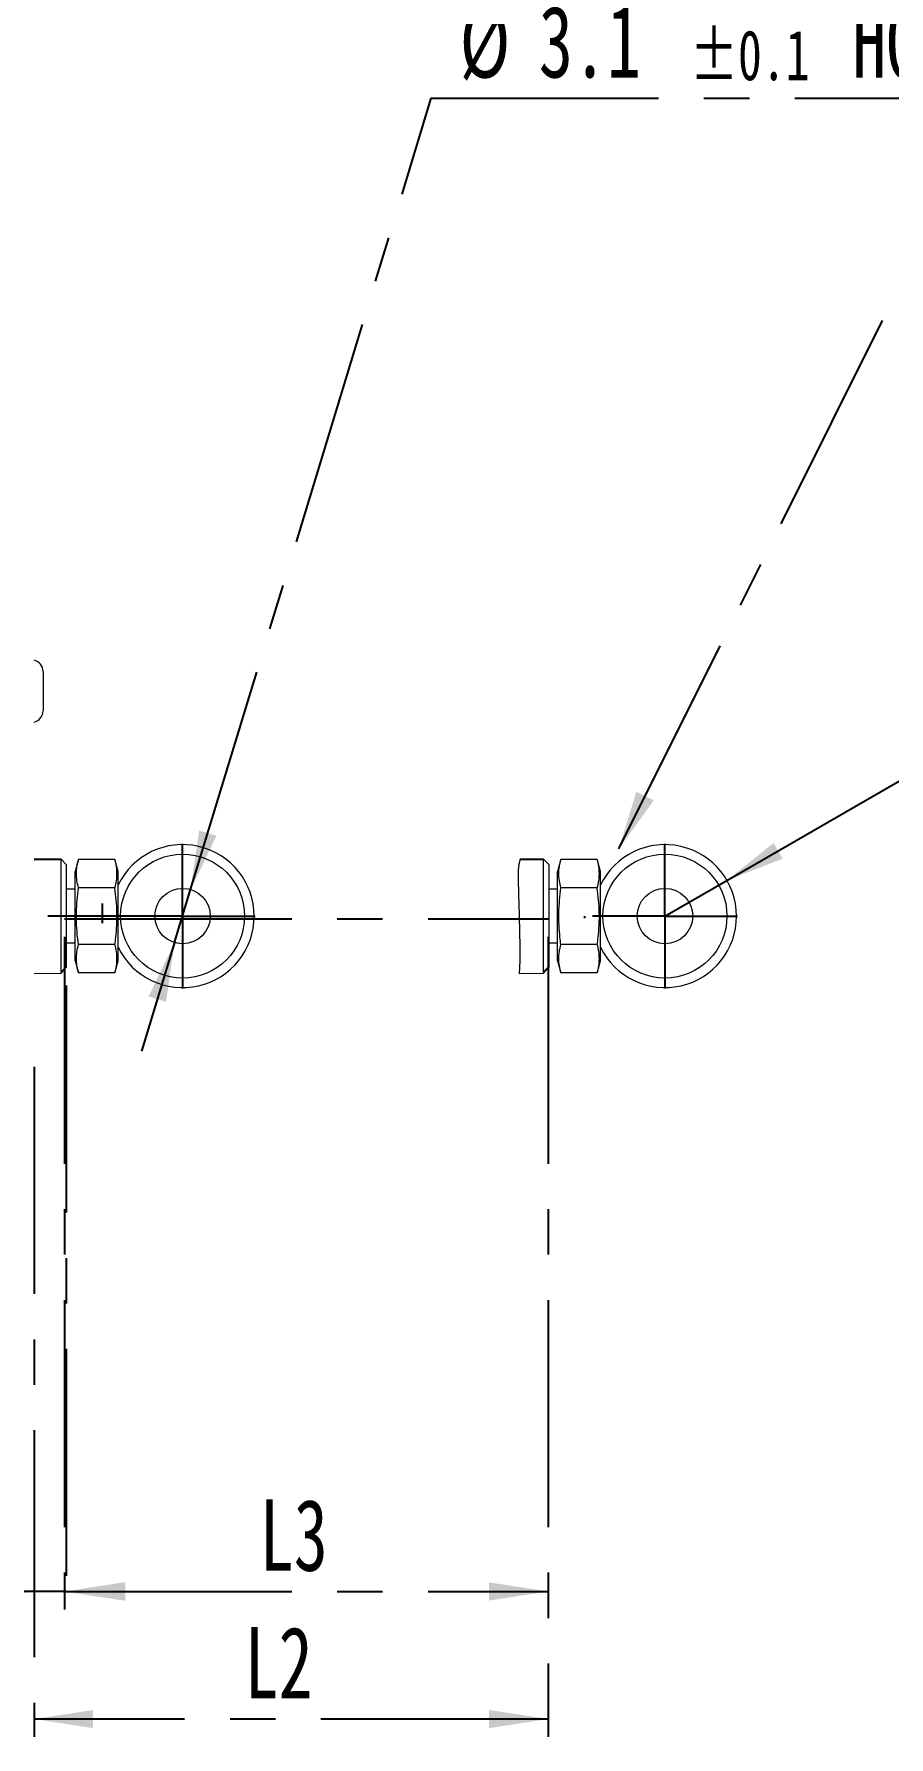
# Paper-space layout '시트2-ENG' of a CAD drawing. Header units: millimetres. Extents: x 5 to 415, y 5 to 292.
# Drawn here: x 175.1 to 222.9, y 134.6 to 229.9 of the extents above; entities that cross this region are included whole.
import ezdxf

# ---------------------------------------------------------------- set-up
doc = ezdxf.new("R2010")
doc.units = ezdxf.units.MM
doc.linetypes.add('CENTERX2', pattern=[20.32, 12.7, -2.54, 2.54, -2.54])
doc.layers.add('CENTER_LINE', color=7, linetype='CENTERX2')
doc.styles.add('SLDTEXTSTYLE0', font='TXT', dxfattribs={"width": 0.7})
doc.dimstyles.new('SLDDIMSTYLE0', dxfattribs={"dimtxt": 4, "dimasz": 3.302, "dimexe": 0, "dimexo": 0.0625, "dimgap": 1, "dimtad": 1, "dimrnd": 1e-09, "dimzin": 12, "dimdsep": 46, "dimtxsty": 'SLDTEXTSTYLE0', "dimsah": 1, "dimcen": 0.09, "dimadec": 0, "dimazin": 3, "dimtfac": 1, "dimtofl": 0, "dimtmove": 0, "dimatfit": 3, "dimfxl": 1, "dimfrac": 2, "dimtolj": 1, "dimtzin": 12, "dimarcsym": 0})
doc.dimstyles.new('SLDDIMSTYLE1', dxfattribs={"dimtxt": 4, "dimasz": 3.302, "dimexe": 0, "dimexo": 0.0625, "dimgap": 1, "dimtad": 1, "dimrnd": 1e-09, "dimzin": 12, "dimdsep": 46, "dimtxsty": 'SLDTEXTSTYLE0', "dimsah": 1, "dimcen": 0.09, "dimadec": 0, "dimazin": 3, "dimtfac": 1, "dimtmove": 0, "dimatfit": 0, "dimfxl": 1, "dimfrac": 2, "dimtolj": 1, "dimtzin": 12, "dimarcsym": 0})
doc.dimstyles.new('SLDDIMSTYLE4', dxfattribs={"dimtxt": 4, "dimasz": 3.302, "dimexe": 0, "dimexo": 0.0625, "dimgap": 1, "dimtad": 0, "dimtih": 1, "dimtoh": 1, "dimrnd": 1e-09, "dimzin": 12, "dimdsep": 46, "dimtxsty": 'SLDTEXTSTYLE0', "dimsah": 1, "dimcen": 0, "dimadec": 0, "dimazin": 3, "dimtol": 1, "dimtp": 0.1, "dimtm": 0.1, "dimtfac": 1, "dimtmove": 0, "dimatfit": 3, "dimfxl": 1, "dimfrac": 2, "dimtolj": 1, "dimarcsym": 0})
doc.dimstyles.new('SLDDIMSTYLE5', dxfattribs={"dimtxt": 0.18, "dimasz": 3.302, "dimexe": 0, "dimexo": 0.0625, "dimgap": 0, "dimtad": 0, "dimtih": 1, "dimtoh": 1, "dimdec": 0, "dimrnd": 1e-09, "dimzin": 0, "dimdsep": 46, "dimtxsty": 'Standard', "dimsah": 1, "dimcen": 0.09, "dimadec": 0, "dimazin": 0, "dimtfac": 3.302, "dimtdec": 0, "dimtofl": 0, "dimtmove": 0, "dimatfit": 3, "dimfxl": 1, "dimfrac": 2, "dimtolj": 1, "dimtzin": 0, "dimarcsym": 0})
doc.dimstyles.new('SLDDIMSTYLE9', dxfattribs={"dimtxt": 4, "dimasz": 3.302, "dimexe": 0, "dimexo": 0.0625, "dimgap": 1, "dimtad": 0, "dimtih": 1, "dimtoh": 1, "dimrnd": 1e-09, "dimzin": 12, "dimdsep": 46, "dimtxsty": 'SLDTEXTSTYLE0', "dimsah": 1, "dimcen": 0, "dimadec": 0, "dimazin": 3, "dimtfac": 1, "dimtofl": 0, "dimtmove": 0, "dimatfit": 3, "dimfxl": 1, "dimfrac": 2, "dimtolj": 1, "dimtzin": 12, "dimarcsym": 0})

# ---------------------------------------------------------------- blocks, each defined once
blk = doc.blocks.new('_D_26')
at = {"layer": 'CENTER_LINE'}
for p, q in [((176.817, 179.388), (176.817, 141.773)), ((203.853, 179.388), (203.853, 141.773)), ((176.817, 142.773), (203.853, 142.773))]:
    blk.add_line(p, q, dxfattribs=at)
for points in [[(176.817, 142.773), (180.119, 142.265), (180.119, 143.281)], [(203.853, 142.773), (200.551, 143.281), (200.551, 142.265)]]:
    blk.add_solid(points, dxfattribs=at)
at = {"layer": 'CENTER_LINE', "insert": (187.73, 147.929), "char_height": 4, "attachment_point": 1, "style": 'SLDTEXTSTYLE0'}
blk.add_mtext('L3', dxfattribs=at)
blk = doc.blocks.new('_D_27')
at = {"layer": 'CENTER_LINE'}
for p, q in [((203.853, 179.388), (203.853, 134.638)), ((175.121, 172.11), (175.121, 134.638)), ((203.853, 135.638), (175.121, 135.638))]:
    blk.add_line(p, q, dxfattribs=at)
for points in [[(175.121, 135.638), (178.423, 135.13), (178.423, 136.146)], [(203.853, 135.638), (200.551, 136.146), (200.551, 135.13)]]:
    blk.add_solid(points, dxfattribs=at)
at = {"layer": 'CENTER_LINE', "insert": (186.882, 140.794), "char_height": 4, "attachment_point": 1, "style": 'SLDTEXTSTYLE0'}
blk.add_mtext('L2', dxfattribs=at)
blk = doc.blocks.new('_D_37')
at = {"layer": 'CENTER_LINE'}
for p, q in [((183.871, 182.023), (197.316, 226.28)), ((197.316, 226.28), (233.337, 226.28)), ((182.97, 179.056), (183.871, 182.023)), ((182.97, 179.056), (181.125, 172.981))]:
    blk.add_line(p, q, dxfattribs=at)
for points in [[(183.871, 182.023), (185.317, 185.034), (184.345, 185.33)], [(182.97, 179.056), (181.525, 176.045), (182.497, 175.749)]]:
    blk.add_solid(points, dxfattribs=at)
at = {"layer": 'CENTER_LINE', "attachment_point": 1, "style": 'SLDTEXTSTYLE0'}
for s, insert, char_height in [('%%c', (198.903, 231.436), 4), ('HOLE', (220.848, 231.436), 4), ('3.1', (203.331, 231.436), 4), ('±0.1', (211.792, 230.087), 2.8)]:
    blk.add_mtext(s, dxfattribs=dict(at, insert=insert, char_height=char_height))
blk = doc.blocks.new('_D_38')
at = {"layer": 'CENTER_LINE'}
for p, q in [((176.921, 176.658), (176.921, 141.773)), ((175.121, 172.11), (175.121, 141.773)), ((175.121, 142.773), (164.446, 142.773)), ((176.921, 142.773), (175.121, 142.773)), ((176.921, 142.773), (183.271, 142.773))]:
    blk.add_line(p, q, dxfattribs=at)
for points in [[(175.121, 142.773), (171.819, 143.281), (171.819, 142.265)], [(176.921, 142.773), (180.223, 142.265), (180.223, 143.281)]]:
    blk.add_solid(points, dxfattribs=at)
at = {"layer": 'CENTER_LINE', "insert": (164.446, 147.929), "char_height": 4, "attachment_point": 1, "style": 'SLDTEXTSTYLE0'}
blk.add_mtext('L1', dxfattribs=at)
blk = doc.blocks.new('SW_CENTERMARKSYMBOL_8')
at = {"layer": 'CENTER_LINE', "color": 0}
for p, q in [((0, 2.5), (0, 4.05)), ((0, 0), (0, 2.5)), ((-2.5, 0), (-7.536, 0)), ((0, 0), (-2.5, 0)), ((0, 0), (0, -2.5)), ((0, 0), (2.5, 0)), ((2.5, 0), (4.05, 0)), ((0, -2.5), (0, -4.05))]:
    blk.add_line(p, q, dxfattribs=at)
blk = doc.blocks.new('_D_53')
at = {"layer": 'CENTER_LINE'}
for p, q in [((213.844, 182.54), (228.092, 190.766)), ((228.092, 190.766), (270.063, 190.766)), ((210.38, 180.54), (213.844, 182.54))]:
    blk.add_line(p, q, dxfattribs=at)
blk.add_solid([(213.844, 182.54), (216.957, 183.751), (216.449, 184.631)], dxfattribs=at)
at = {"layer": 'CENTER_LINE', "char_height": 4, "attachment_point": 1, "style": 'SLDTEXTSTYLE0'}
for s, insert in [('ROD END TIP SUS', (229.68, 200.922)), ('%%p', (257.809, 195.922)), ('SPHERE R4', (230.676, 195.922)), ('0.1', (262.106, 195.922))]:
    blk.add_mtext(s, dxfattribs=dict(at, insert=insert))
blk = doc.blocks.new('SW_CENTERMARKSYMBOL_13')
at = {"layer": 'CENTER_LINE', "color": 0}
for p, q in [((0, 2.5), (0, 4.05)), ((0, 0), (0, 2.5)), ((-2.5, 0), (-4.05, 0)), ((0, 0), (-2.5, 0)), ((0, 0), (0, -2.5)), ((0, 0), (2.5, 0)), ((2.5, 0), (4.05, 0)), ((0, -2.5), (0, -4.05))]:
    blk.add_line(p, q, dxfattribs=at)

psp = doc.layouts.new('시트2-ENG')

# ---------------------------------------------------------------- linework, layer by layer
at = {"color": 7, "linetype": 'Continuous', "lineweight": 18}
for p, q in [((175.621, 194.222), (175.621, 193.122)), ((175.621, 193.122), (175.621, 192.022)), ((176.628, 183.721), (175.121, 183.751)), ((176.628, 183.66), (175.121, 183.682)), ((176.921, 183.421), (176.628, 183.721)), ((177.602, 183.715), (177.421, 183.04)), ((177.421, 180.54), (177.421, 183.04)), ((179.64, 183.715), (177.602, 183.715)), ((179.821, 183.04), (179.64, 183.715)), ((179.821, 180.54), (179.821, 183.04)), ((203.586, 183.66), (202.276, 183.679)), ((203.586, 183.721), (202.297, 183.747)), ((203.586, 177.358), (203.586, 183.721)), ((203.88, 183.421), (203.88, 177.658)), ((204.561, 183.715), (204.38, 183.04)), ((204.38, 180.54), (204.38, 183.04)), ((206.599, 183.715), (204.561, 183.715)), ((206.78, 183.04), (206.599, 183.715)), ((206.78, 180.54), (206.78, 183.04)), ((177.421, 182.04), (176.921, 182.04)), ((179.64, 182.127), (177.602, 182.127)), ((204.38, 182.04), (203.88, 182.04)), ((206.599, 182.127), (204.561, 182.127)), ((177.421, 178.04), (177.421, 180.54)), ((179.821, 178.04), (179.821, 180.54)), ((204.38, 178.04), (204.38, 180.54)), ((206.78, 178.04), (206.78, 180.54)), ((176.921, 179.04), (177.421, 179.04)), ((203.88, 179.04), (204.38, 179.04)), ((179.64, 178.952), (177.602, 178.952)), ((206.599, 178.952), (204.561, 178.952)), ((175.121, 177.327), (176.628, 177.358)), ((176.628, 177.42), (176.921, 177.714)), ((176.628, 177.358), (176.921, 177.658)), ((177.421, 178.04), (177.602, 177.364)), ((179.64, 177.364), (177.602, 177.364)), ((179.64, 177.364), (179.821, 178.04)), ((202.238, 177.33), (203.586, 177.358)), ((203.586, 177.42), (203.586, 177.358)), ((204.38, 178.04), (204.561, 177.364)), ((206.599, 177.364), (204.561, 177.364)), ((206.599, 177.364), (206.78, 178.04))]:
    psp.add_line(p, q, dxfattribs=at)
at = {"color": 7, "linetype": 'Continuous', "lineweight": 18, "flags": 128}
for points in [[(202.297, 183.747), (202.29, 183.724), (202.283, 183.701), (202.276, 183.679), (202.268, 183.653), (202.261, 183.627), (202.254, 183.602), (202.247, 183.576), (202.241, 183.55), (202.235, 183.524), (202.229, 183.498), (202.223, 183.47), (202.217, 183.441), (202.212, 183.412), (202.207, 183.384), (202.203, 183.355), (202.198, 183.326), (202.195, 183.297), (202.191, 183.268), (202.188, 183.239), (202.185, 183.21), (202.182, 183.181), (202.18, 183.153), (202.178, 183.124), (202.176, 183.096), (202.174, 183.063), (202.173, 183.03), (202.172, 182.998), (202.171, 182.965), (202.17, 182.932), (202.169, 182.899), (202.169, 182.867), (202.169, 182.834), (202.169, 182.792), (202.17, 182.751), (202.17, 182.71), (202.171, 182.668), (202.172, 182.627), (202.174, 182.548), (202.177, 182.47), (202.179, 182.392), (202.181, 182.313), (202.184, 182.235), (202.186, 182.156), (202.191, 181.971), (202.196, 181.787), (202.202, 181.587), (202.207, 181.387), (202.212, 181.187), (202.217, 180.987), (202.222, 180.788), (202.227, 180.589), (202.232, 180.39), (202.236, 180.208), (202.241, 180.027), (202.245, 179.845), (202.249, 179.664), (202.254, 179.484), (202.258, 179.303), (202.26, 179.217), (202.262, 179.13), (202.264, 179.044), (202.266, 178.957), (202.267, 178.871), (202.268, 178.784), (202.269, 178.697), (202.27, 178.638), (202.27, 178.578), (202.271, 178.518), (202.271, 178.458), (202.27, 178.397), (202.27, 178.337), (202.269, 178.276), (202.269, 178.215), (202.268, 178.161), (202.266, 178.106), (202.265, 178.051), (202.263, 177.996), (202.261, 177.941), (202.259, 177.886), (202.257, 177.831), (202.254, 177.776), (202.251, 177.721), (202.249, 177.677), (202.247, 177.633), (202.245, 177.589), (202.243, 177.545), (202.241, 177.501), (202.24, 177.467), (202.239, 177.432), (202.239, 177.398), (202.238, 177.364), (202.238, 177.33)], [(203.88, 183.421), (203.733, 183.571), (203.586, 183.721)], [(203.586, 177.42), (203.733, 177.567), (203.88, 177.714)], [(203.586, 177.358), (203.733, 177.508), (203.88, 177.658)]]:
    psp.add_lwpolyline(points, dxfattribs=at)
at = {"color": 7, "linetype": 'Continuous', "lineweight": 18}
for centre, radius in [((183.421, 180.54), 3.464), ((210.38, 180.54), 3.464), ((183.421, 180.54), 1.55), ((210.38, 180.54), 1.55)]:
    psp.add_circle(centre, radius, dxfattribs=at)
for centre, radius, start, end in [((174.971, 194.222), 0.65, 0, 76.65764), ((174.971, 192.022), 0.65, 283.34236, 0), ((183.421, 180.54), 4, 205.84193, 154.15807), ((210.38, 180.54), 4, 205.84192, 154.15808)]:
    psp.add_arc(centre, radius, start, end, dxfattribs=at)
for points, knots in [([(176.628, 177.358), (176.628, 177.37), (176.628, 177.394), (176.628, 177.583), (176.628, 177.876), (176.628, 178.275), (176.628, 178.761), (176.628, 179.314), (176.628, 179.915), (176.628, 180.54), (176.628, 181.164), (176.628, 181.765), (176.628, 182.319), (176.628, 182.804), (176.628, 183.202), (176.628, 183.496), (176.628, 183.686), (176.628, 183.709), (176.628, 183.721)], [0, 0, 0, 0, 0.062413, 0.124998, 0.187548, 0.250006, 0.31249, 0.375003, 0.437509, 0.500008, 0.56251, 0.625014, 0.68751, 0.749997, 0.812487, 0.874988, 0.937496, 1, 1, 1, 1]), ([(176.921, 183.421), (176.921, 183.41), (176.921, 183.389), (176.921, 183.217), (176.921, 182.95), (176.921, 182.589), (176.921, 182.149), (176.921, 181.648), (176.921, 181.104), (176.921, 180.538), (176.921, 179.973), (176.921, 179.429), (176.921, 178.928), (176.921, 178.488), (176.921, 178.127), (176.921, 177.861), (176.921, 177.69), (176.921, 177.669), (176.921, 177.658)], [0, 0, 0, 0, 0.062861, 0.125163, 0.187767, 0.250235, 0.312647, 0.375273, 0.437567, 0.500217, 0.562569, 0.625102, 0.687653, 0.749999, 0.812654, 0.87494, 0.937556, 1, 1, 1, 1]), ([(177.602, 182.127), (177.571, 182.258), (177.508, 182.519), (177.478, 182.915), (177.506, 183.315), (177.57, 183.582), (177.602, 183.715)], [0, 0, 0, 0, 0.247103, 0.495209, 0.74698, 1, 1, 1, 1]), ([(179.64, 182.127), (179.671, 182.258), (179.734, 182.519), (179.764, 182.915), (179.736, 183.315), (179.672, 183.582), (179.64, 183.715)], [0, 0, 0, 0, 0.247103, 0.495209, 0.74698, 1, 1, 1, 1]), ([(204.561, 182.127), (204.529, 182.257), (204.468, 182.516), (204.436, 182.916), (204.466, 183.319), (204.529, 183.582), (204.561, 183.715)], [0, 0, 0, 0, 0.249401, 0.495264, 0.745821, 1, 1, 1, 1]), ([(206.599, 182.127), (206.63, 182.257), (206.691, 182.516), (206.723, 182.916), (206.693, 183.319), (206.63, 183.582), (206.599, 183.715)], [0, 0, 0, 0, 0.2494, 0.495264, 0.745821, 1, 1, 1, 1]), ([(177.602, 178.952), (177.593, 179.019), (177.576, 179.152), (177.509, 179.743), (177.451, 180.74), (177.551, 181.662), (177.602, 182.127)], [0, 0, 0, 0, 0.063481, 0.126974, 0.560078, 1, 1, 1, 1]), ([(179.64, 178.952), (179.657, 179.086), (179.731, 179.675), (179.79, 180.74), (179.69, 181.662), (179.64, 182.127)], [0, 0, 0, 0, 0.1269715, 0.560077, 1, 1, 1, 1]), ([(204.561, 178.952), (204.544, 179.086), (204.47, 179.675), (204.411, 180.74), (204.51, 181.662), (204.561, 182.127)], [0, 0, 0, 0, 0.1269714, 0.5600769, 1, 1, 1, 1]), ([(206.599, 178.952), (206.615, 179.086), (206.69, 179.675), (206.748, 180.74), (206.649, 181.662), (206.599, 182.127)], [0, 0, 0, 0, 0.126971, 0.560077, 1, 1, 1, 1]), ([(177.602, 177.364), (177.571, 177.494), (177.508, 177.756), (177.478, 178.152), (177.506, 178.552), (177.57, 178.818), (177.602, 178.952)], [0, 0, 0, 0, 0.2471026, 0.495209, 0.7469801, 1, 1, 1, 1]), ([(179.64, 177.364), (179.671, 177.494), (179.734, 177.756), (179.764, 178.152), (179.736, 178.552), (179.672, 178.818), (179.64, 178.952)], [0, 0, 0, 0, 0.2471026, 0.495209, 0.7469801, 1, 1, 1, 1]), ([(204.561, 177.364), (204.529, 177.494), (204.468, 177.753), (204.436, 178.153), (204.466, 178.556), (204.529, 178.819), (204.561, 178.952)], [0, 0, 0, 0, 0.249401, 0.495264, 0.745821, 1, 1, 1, 1]), ([(206.599, 177.364), (206.63, 177.494), (206.691, 177.753), (206.723, 178.153), (206.693, 178.556), (206.63, 178.819), (206.599, 178.952)], [0, 0, 0, 0, 0.249401, 0.495264, 0.745821, 1, 1, 1, 1]), ([(176.628, 177.419), (176.655, 177.43), (176.711, 177.45), (176.767, 177.503), (176.795, 177.529)], [0, 0, 0, 0, 0.504427, 1, 1, 1, 1]), ([(176.628, 177.42), (176.628, 177.42), (176.628, 177.359), (176.628, 177.358), (176.628, 177.358)], [0, 0, 0, 0, 0.007463, 1, 1, 1, 1]), ([(203.586, 177.419), (203.615, 177.431), (203.678, 177.456), (203.727, 177.504), (203.754, 177.529)], [0, 0, 0, 0, 0.4580721, 1, 1, 1, 1])]:
    psp.add_open_spline(points, degree=3, knots=knots, dxfattribs=at)
at = {"layer": 'CENTER_LINE'}
for p, q in [((178.921, 181.241), (178.921, 180.154)), ((176.817, 180.388), (203.853, 180.388)), ((205.88, 180.54), (205.88, 180.421))]:
    psp.add_line(p, q, dxfattribs=at)

# ---------------------------------------------------------------- block references
for name, p in [('SW_CENTERMARKSYMBOL_8', (183.421, 180.54)), ('SW_CENTERMARKSYMBOL_13', (210.38, 180.54))]:
    psp.add_blockref(name, p, dxfattribs=at)

# ---------------------------------------------------------------- dimensions: what is measured, and where the dimension line sits
dim = psp.add_diameter_dim_2p(p1=(183.871, 182.023), p2=(182.97, 179.056), text='<> HOLE', dimstyle='SLDDIMSTYLE4', dxfattribs=at)
dim.commit()
dim.dimension.update_dxf_attribs({"geometry": '_D_37', "text_midpoint": (216.12, 229.11), "dimtype": 163})
dim = psp.add_radius_dim(center=(210.38, 180.54), mpoint=(213.844, 182.54), text='ROD END TIP SUS\\PSPHERE R4 %%p 0.1', dimstyle='SLDDIMSTYLE9', dxfattribs=at)
dim.commit()
dim.dimension.update_dxf_attribs({"geometry": '_D_53', "text_midpoint": (249.871, 195.596), "dimtype": 164})
for base, p1, p2, text, dimstyle, picture, middle in [((175.121, 135.638), (203.853, 180.388), (175.121, 173.11), 'L2', 'SLDDIMSTYLE0', '_D_27', (189.487, 135.638)), ((203.853, 142.773), (176.817, 180.388), (203.853, 180.388), 'L3', 'SLDDIMSTYLE0', '_D_26', (190.335, 142.773)), ((175.121, 142.773), (176.921, 177.658), (175.121, 173.11), 'L1', 'SLDDIMSTYLE1', '_D_38', (167.052, 142.773))]:
    dim = psp.add_linear_dim(base=base, p1=p1, p2=p2, text=text, dimstyle=dimstyle, dxfattribs=at)
    dim.commit()
    dim.dimension.update_dxf_attribs({"geometry": picture, "text_midpoint": middle, "dimtype": 160})

# ---------------------------------------------------------------- leaders
psp.add_leader([(207.796, 184.3), (222.81, 214.381)], dimstyle='SLDDIMSTYLE5', dxfattribs=at)

doc.saveas('drawing.dxf')
